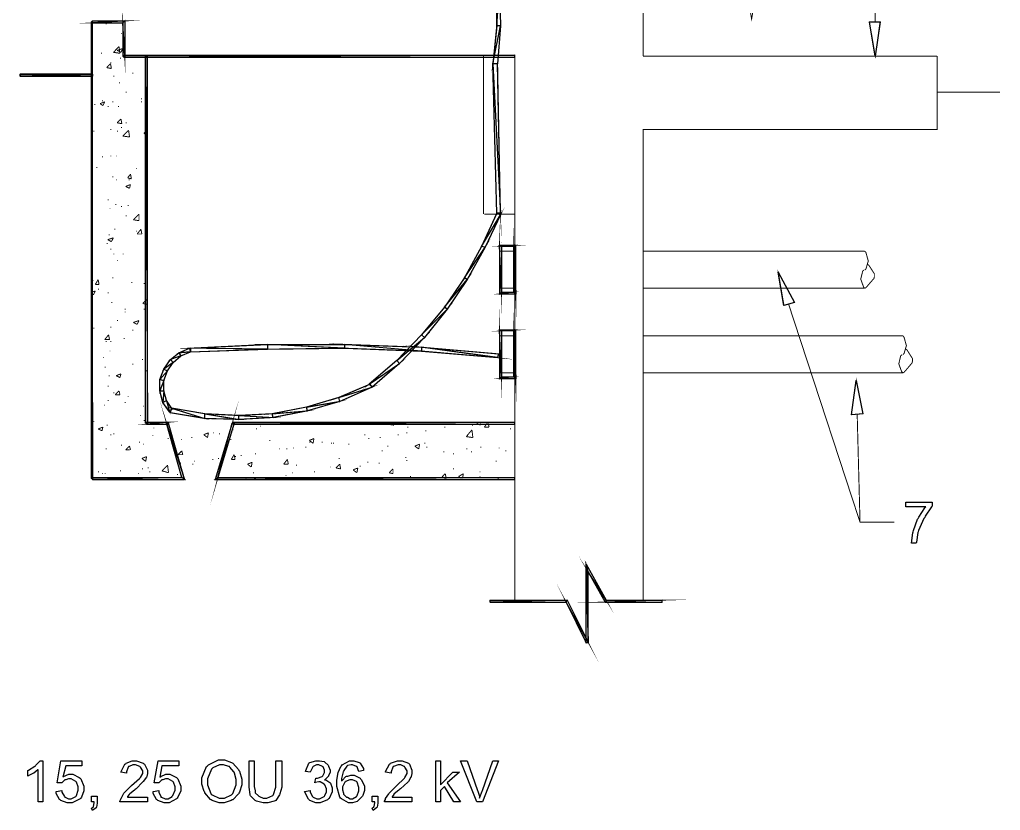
# Model space of a CAD drawing. Header units: metres. Extents: x -593 to 248, y 430 to 1024.
# Drawn here: x -232.08 to -188.35, y 863.5 to 898.74 of the extents above; entities that cross this region are included whole.
import ezdxf

# ---------------------------------------------------------------- set-up
doc = ezdxf.new("R2010")
doc.units = ezdxf.units.M
doc.header["$MEASUREMENT"] = 0
for name, color, linetype in [('C00-00-00-BLACK', 7, 'Continuous'), ('C00-7E-FF', 150, 'Continuous'), ('CFF-00-00', 1, 'Continuous'), ('CFF-7E-00', 30, 'Continuous')]:
    doc.layers.add(name, color=color, linetype=linetype)

msp = doc.modelspace()

# ---------------------------------------------------------------- linework, layer by layer
at = {"layer": 'C00-00-00-BLACK', "const_width": 0.0423}
for points in [[(-204.28, 897.116), (-204.28, 967.479)], [(-228.241, 898.555), (-228.198, 898.555)], [(-227.563, 898.132), (-227.522, 898.132)], [(-227.902, 897.285), (-227.649, 897.539)], [(-227.733, 897.37), (-227.479, 897.454)], [(-227.733, 897.37), (-227.563, 897.285)], [(-227.606, 897.243), (-227.649, 897.539)], [(-227.563, 897.285), (-227.479, 897.454)], [(-228.454, 897.243), (-228.411, 897.243)], [(-227.902, 897.285), (-227.606, 897.243)], [(-227.606, 897.031), (-227.563, 897.031)], [(-211.403, 897.116), (-211.403, 890.077)], [(-210.003, 872.827), (-210.003, 897.116)], [(-191.173, 897.116), (-191.173, 893.85), (-204.28, 893.85), (-204.28, 872.827)], [(-204.28, 897.116), (-191.173, 897.116)], [(-204.28, 897.116), (-191.173, 897.116)], [(-228.198, 896.605), (-228.029, 896.777)], [(-228.198, 896.605), (-227.988, 896.563)], [(-228.029, 896.82), (-227.988, 896.82)], [(-227.988, 896.563), (-228.029, 896.777)], [(-227.902, 896.225), (-227.861, 896.225)], [(-227.053, 896.352), (-227.011, 896.352)], [(-227.649, 895.927), (-227.606, 895.927)], [(-228.411, 895.124), (-228.368, 895.124)], [(-227.352, 895.504), (-227.309, 895.504)], [(-226.672, 895.208), (-226.63, 895.208)], [(-191.173, 895.504), (-188.373, 895.504)], [(-228.752, 894.954), (-228.707, 894.954)], [(-228.495, 894.997), (-228.284, 895.081)], [(-228.495, 894.997), (-228.368, 894.912)], [(-228.368, 894.912), (-228.284, 895.081)], [(-228.157, 894.869), (-228.115, 894.869)], [(-227.945, 895.081), (-227.902, 895.081)], [(-227.691, 894.869), (-227.649, 894.869)], [(-226.672, 895.081), (-226.63, 895.081)], [(-227.733, 894.147), (-227.563, 894.316)], [(-227.522, 894.105), (-227.563, 894.316)], [(-228.029, 893.85), (-227.988, 893.85)], [(-227.733, 894.147), (-227.522, 894.105)], [(-227.563, 893.936), (-227.522, 893.936)], [(-227.479, 893.554), (-227.223, 893.809)], [(-227.352, 894.147), (-227.309, 894.147)], [(-227.18, 893.513), (-227.223, 893.809)], [(-228.794, 893.766), (-228.752, 893.766)], [(-227.733, 893.766), (-227.691, 893.766)], [(-227.479, 893.554), (-227.18, 893.513)], [(-226.545, 893.681), (-226.418, 893.766)], [(-226.545, 893.681), (-226.418, 893.597)], [(-228.411, 892.623), (-228.368, 892.623)], [(-228.029, 892.665), (-227.988, 892.665)], [(-227.775, 892.665), (-227.733, 892.665)], [(-228.664, 892.156), (-228.621, 892.156)], [(-226.884, 892.113), (-226.841, 892.113)], [(-227.945, 891.731), (-227.902, 891.731)], [(-227.265, 891.69), (-227.137, 891.859)], [(-227.265, 891.69), (-227.096, 891.647)], [(-227.096, 891.647), (-227.137, 891.859)], [(-227.775, 891.604), (-227.733, 891.604)], [(-227.352, 891.308), (-227.137, 891.394)], [(-227.352, 891.308), (-227.18, 891.224)], [(-227.223, 891.604), (-227.18, 891.604)], [(-227.18, 891.224), (-227.137, 891.394)], [(-228.157, 890.716), (-228.115, 890.716)], [(-228.072, 890.333), (-228.029, 890.333)], [(-227.818, 890.502), (-227.775, 890.502)], [(-227.563, 890.416), (-227.522, 890.416)], [(-227.265, 890.459), (-227.223, 890.459)], [(-227.352, 889.993), (-227.309, 889.993)], [(-227.011, 889.824), (-226.757, 890.077)], [(-226.757, 889.781), (-226.757, 890.077)], [(-210.003, 890.077), (-211.36, 890.077)], [(-227.011, 889.824), (-226.757, 889.781)], [(-228.157, 888.935), (-227.902, 889.019)], [(-228.115, 889.147), (-228.072, 889.147)], [(-227.988, 888.85), (-227.902, 889.019)], [(-227.861, 889.401), (-227.818, 889.401)], [(-226.884, 889.315), (-226.841, 889.315)], [(-226.841, 889.189), (-226.672, 889.401)], [(-226.841, 889.189), (-226.63, 889.189)], [(-226.63, 889.189), (-226.672, 889.401)], [(-228.198, 888.765), (-228.157, 888.765)], [(-228.157, 888.935), (-227.988, 888.85)], [(-226.461, 888.682), (-226.418, 888.682)], [(-228.029, 888.509), (-227.988, 888.509)], [(-227.902, 888.297), (-227.861, 888.297)], [(-227.479, 888.297), (-227.436, 888.297)], [(-210.003, 888.424), (-210.641, 888.424)], [(-194.398, 888.424), (-204.28, 888.424)], [(-194.398, 887.578), (-194.346, 887.632), (-194.241, 887.985), (-194.346, 888.36), (-194.398, 888.424)], [(-227.733, 888.001), (-227.691, 888.001)], [(-194.398, 886.773), (-194.346, 886.795), (-193.983, 887.218), (-193.972, 887.281), (-193.972, 887.419), (-194.219, 887.8), (-194.271, 887.831)], [(-194.44, 887.578), (-194.494, 887.525), (-194.578, 887.176), (-194.452, 886.827), (-194.398, 886.773)], [(-228.836, 887.112), (-228.794, 887.112)], [(-228.707, 886.942), (-228.58, 887.155)], [(-228.707, 886.942), (-228.537, 886.942)], [(-228.537, 886.942), (-228.58, 887.155)], [(-227.945, 887.239), (-227.902, 887.239)], [(-227.096, 887.028), (-227.053, 887.028)], [(-226.545, 886.985), (-226.503, 886.985)], [(-228.836, 886.603), (-228.707, 886.646)], [(-228.836, 886.519), (-228.794, 886.474)], [(-228.794, 886.474), (-228.707, 886.646)], [(-228.58, 886.732), (-228.537, 886.732)], [(-228.157, 886.562), (-228.115, 886.562)], [(-210.003, 886.773), (-210.641, 886.773)], [(-204.28, 886.773), (-194.398, 886.773)], [(-227.988, 886.136), (-227.945, 886.136)], [(-226.587, 886.094), (-226.418, 886.263)], [(-226.587, 886.094), (-226.418, 886.051)], [(-227.395, 885.84), (-227.352, 885.84)], [(-227.395, 885.712), (-227.352, 885.712)], [(-226.545, 885.84), (-226.503, 885.84)], [(-227.733, 885.332), (-227.691, 885.332)], [(-227.011, 885.246), (-226.757, 885.332)], [(-227.011, 885.246), (-226.841, 885.162)], [(-226.841, 885.162), (-226.757, 885.332)], [(-228.794, 884.993), (-228.752, 884.993)], [(-228.284, 884.484), (-228.115, 884.696)], [(-228.072, 884.484), (-228.115, 884.696)], [(-228.029, 885.035), (-227.988, 885.035)], [(-227.053, 884.909), (-227.011, 884.909)], [(-210.003, 884.653), (-210.641, 884.653)], [(-192.7, 884.653), (-204.28, 884.653)], [(-192.7, 883.805), (-192.648, 883.858), (-192.542, 884.213), (-192.648, 884.59), (-192.7, 884.653)], [(-228.284, 884.484), (-228.072, 884.484)], [(-228.241, 884.397), (-228.198, 884.397)], [(-228.029, 884.397), (-227.988, 884.397)], [(-227.436, 884.527), (-227.395, 884.527)], [(-228.072, 883.974), (-228.029, 883.974)], [(-226.418, 884.186), (-226.375, 884.186)], [(-192.744, 883.805), (-192.798, 883.752), (-192.882, 883.402), (-192.754, 883.054), (-192.7, 883)], [(-192.7, 883), (-192.648, 883.022), (-192.287, 883.445), (-192.276, 883.508), (-192.276, 883.646), (-192.52, 884.027), (-192.572, 884.058)], [(-228.368, 883.678), (-228.325, 883.678)], [(-227.053, 883.382), (-227.011, 883.382)], [(-226.63, 883.592), (-226.587, 883.592)], [(-228.284, 883.255), (-228.241, 883.255)], [(-227.775, 882.873), (-227.563, 882.958)], [(-227.606, 882.789), (-227.563, 882.958)], [(-226.461, 883.085), (-226.418, 883.085)], [(-210.003, 883), (-210.641, 883)], [(-204.28, 883), (-192.7, 883)], [(-228.115, 882.873), (-228.072, 882.873)], [(-227.775, 882.873), (-227.606, 882.789)], [(-228.157, 882.405), (-228.115, 882.405)], [(-227.902, 882.108), (-227.861, 882.108)], [(-227.818, 882.024), (-227.649, 882.194)], [(-227.818, 882.024), (-227.606, 882.024)], [(-227.606, 882.024), (-227.649, 882.194)], [(-228.157, 881.771), (-228.115, 881.771)], [(-227.395, 881.685), (-227.352, 881.685)], [(-227.265, 881.939), (-227.223, 881.939)], [(-226.503, 881.982), (-226.461, 881.982)], [(-228.325, 881.559), (-228.284, 881.559)], [(-226.587, 881.516), (-226.545, 881.516)], [(-228.794, 880.839), (-228.752, 880.839)], [(-226.714, 881.093), (-226.672, 881.093)], [(-226.545, 880.881), (-226.503, 880.881)], [(-219.843, 880.754), (-219.801, 880.754)], [(-215.687, 880.712), (-215.645, 880.754)], [(-215.687, 880.712), (-215.391, 880.67)], [(-215.391, 880.67), (-215.391, 880.754)], [(-211.702, 880.754), (-211.533, 880.67)], [(-211.533, 880.67), (-211.533, 880.754)], [(-211.36, 880.584), (-211.233, 880.754)], [(-211.149, 880.584), (-211.192, 880.754)], [(-228.58, 880.5), (-228.368, 880.584)], [(-228.58, 880.5), (-228.411, 880.416)], [(-228.411, 880.416), (-228.368, 880.584)], [(-228.198, 880.67), (-228.157, 880.67)], [(-227.902, 880.285), (-227.861, 880.285)], [(-226.122, 880.543), (-226.079, 880.543)], [(-223.873, 880.244), (-223.661, 880.328)], [(-223.703, 880.117), (-223.661, 880.328)], [(-223.45, 880.328), (-223.407, 880.328)], [(-223.196, 880.285), (-223.153, 880.285)], [(-222.601, 880.458), (-222.558, 880.458)], [(-221.543, 880.5), (-221.497, 880.5)], [(-221.37, 880.627), (-221.327, 880.627)], [(-214.84, 880.328), (-214.797, 880.328)], [(-214.797, 880.584), (-214.756, 880.584)], [(-213.991, 880.416), (-213.948, 880.416)], [(-213.143, 880.584), (-213.102, 880.584)], [(-212.168, 880.158), (-211.914, 880.458)], [(-211.914, 880.67), (-211.872, 880.67)], [(-211.872, 880.117), (-211.914, 880.458)], [(-211.36, 880.584), (-211.149, 880.584)], [(-210.218, 880.5), (-210.175, 880.5)], [(-228.029, 880.244), (-227.988, 880.244)], [(-226.757, 879.905), (-226.714, 879.905)], [(-226.587, 879.821), (-226.545, 879.821)], [(-226.164, 880.201), (-226.122, 880.201)], [(-225.484, 880.074), (-225.442, 880.074)], [(-224.891, 880.032), (-224.85, 880.032)], [(-224.426, 880.117), (-224.381, 880.117)], [(-223.873, 880.244), (-223.703, 880.117)], [(-222.685, 880.032), (-222.642, 880.032)], [(-220.947, 879.989), (-220.904, 879.989)], [(-219.165, 879.989), (-218.955, 880.074)], [(-219.165, 879.989), (-218.997, 879.862)], [(-219.165, 879.905), (-219.124, 879.905)], [(-218.997, 879.862), (-218.955, 880.074)], [(-218.613, 879.905), (-218.57, 879.905)], [(-218.19, 879.862), (-218.147, 879.862)], [(-218.104, 879.862), (-218.063, 879.862)], [(-217.428, 879.821), (-217.385, 879.821)], [(-216.706, 880.244), (-216.663, 880.244)], [(-216.536, 880.074), (-216.493, 880.074)], [(-216.028, 880.117), (-215.986, 880.117)], [(-215.222, 880.244), (-215.179, 880.244)], [(-214.46, 879.735), (-214.244, 879.821)], [(-214.287, 879.608), (-214.244, 879.821)], [(-214.034, 879.862), (-213.991, 879.862)], [(-212.168, 880.158), (-211.872, 880.117)], [(-212.125, 880.201), (-212.084, 880.201)], [(-228.241, 879.608), (-228.198, 879.608)], [(-227.563, 879.778), (-227.522, 879.778)], [(-227.352, 879.566), (-227.18, 879.735)], [(-227.352, 879.566), (-227.18, 879.566)], [(-227.137, 879.566), (-227.18, 879.735)], [(-225.018, 879.355), (-224.85, 879.523)], [(-224.807, 879.355), (-224.85, 879.523)], [(-221.584, 879.396), (-221.543, 879.396)], [(-220.523, 879.608), (-220.481, 879.608)], [(-220.185, 879.608), (-220.142, 879.608)], [(-219.886, 879.651), (-219.843, 879.651)], [(-219.335, 879.693), (-219.294, 879.693)], [(-215.944, 879.523), (-215.901, 879.523)], [(-215.687, 879.735), (-215.645, 879.735)], [(-214.46, 879.735), (-214.287, 879.608)], [(-213.948, 879.693), (-213.905, 879.693)], [(-213.186, 879.482), (-213.143, 879.482)], [(-212.76, 879.396), (-212.718, 879.396)], [(-212.168, 879.608), (-212.125, 879.608)], [(-211.956, 879.482), (-211.914, 879.482)], [(-211.533, 879.693), (-211.49, 879.693)], [(-210.726, 879.651), (-210.683, 879.651)], [(-210.43, 879.523), (-210.387, 879.523)], [(-226.63, 879.185), (-226.418, 879.269)], [(-226.63, 879.185), (-226.461, 879.059)], [(-226.461, 879.059), (-226.418, 879.269)], [(-225.018, 879.355), (-224.807, 879.355)], [(-224.934, 878.973), (-224.891, 878.973)], [(-224.296, 879.059), (-224.254, 879.059)], [(-223.492, 879.143), (-223.45, 879.143)], [(-223.237, 879.185), (-223.196, 879.185)], [(-222.642, 879.143), (-222.516, 879.355)], [(-222.642, 879.143), (-222.473, 879.143)], [(-222.473, 879.143), (-222.516, 879.355)], [(-222.473, 879.269), (-222.431, 879.269)], [(-222.219, 879.312), (-222.177, 879.312)], [(-221.923, 878.93), (-221.711, 879.016)], [(-221.753, 878.804), (-221.711, 879.016)], [(-220.312, 878.93), (-220.142, 879.143)], [(-220.1, 878.93), (-220.142, 879.143)], [(-217.851, 879.185), (-217.808, 879.185)], [(-216.579, 879.016), (-216.536, 879.016)], [(-216.07, 878.973), (-216.028, 878.973)], [(-214.883, 879.227), (-214.84, 879.227)], [(-214.84, 879.1), (-214.797, 879.1)], [(-210.853, 879.059), (-210.81, 879.059)], [(-228.58, 878.593), (-228.537, 878.593)], [(-228.411, 878.507), (-228.368, 878.507)], [(-228.284, 878.507), (-228.241, 878.507)], [(-227.606, 878.634), (-227.563, 878.634)], [(-226.8, 878.507), (-226.757, 878.507)], [(-226.63, 878.72), (-226.587, 878.72)], [(-226.375, 878.762), (-226.334, 878.762)], [(-226.291, 878.593), (-226.249, 878.593)], [(-225.739, 878.634), (-225.484, 878.889)], [(-225.739, 878.634), (-225.442, 878.55)], [(-225.442, 878.55), (-225.484, 878.889)], [(-224.381, 878.93), (-224.338, 878.93)], [(-221.923, 878.93), (-221.753, 878.804)], [(-221.669, 878.55), (-221.627, 878.55)], [(-220.312, 878.93), (-220.1, 878.93)], [(-219.928, 878.55), (-219.886, 878.55)], [(-219.758, 878.889), (-219.717, 878.889)], [(-218.955, 878.593), (-218.912, 878.593)], [(-218.233, 878.804), (-218.19, 878.804)], [(-217.977, 878.762), (-217.808, 878.93)], [(-217.977, 878.762), (-217.767, 878.72)], [(-217.767, 878.72), (-217.808, 878.93)], [(-217.213, 878.677), (-217.002, 878.762)], [(-217.213, 878.677), (-217.045, 878.55)], [(-217.045, 878.55), (-217.002, 878.762)], [(-216.916, 878.846), (-216.875, 878.846)], [(-215.602, 878.55), (-215.432, 878.72)], [(-215.602, 878.55), (-215.432, 878.507)], [(-215.432, 878.507), (-215.432, 878.72)], [(-213.271, 878.335), (-213.102, 878.507)], [(-213.059, 878.294), (-213.102, 878.507)], [(-212.76, 878.72), (-212.718, 878.72)], [(-212.507, 878.381), (-212.295, 878.507)], [(-212.337, 878.294), (-212.295, 878.507)], [(-211.575, 878.593), (-211.533, 878.593)], [(-225.061, 878.465), (-225.018, 878.465)], [(-223.323, 878.381), (-223.28, 878.381)], [(-222.007, 878.294), (-221.966, 878.335)], [(-221.966, 878.294), (-221.966, 878.335)], [(-221.627, 878.294), (-221.584, 878.294)], [(-221.584, 878.294), (-221.543, 878.294)], [(-221.031, 878.294), (-220.988, 878.294)], [(-220.226, 878.423), (-220.185, 878.423)], [(-214.67, 878.381), (-214.629, 878.381)], [(-213.271, 878.335), (-213.059, 878.294)], [(-213.229, 878.381), (-213.186, 878.381)], [(-212.507, 878.381), (-212.38, 878.294)], [(-211.575, 878.381), (-211.533, 878.381)], [(-210.768, 878.294), (-210.726, 878.294)], [(-210.768, 878.294), (-210.726, 878.294)]]:
    msp.add_lwpolyline(points, dxfattribs=at)
for points in [[(-227.479, 897.116), (-227.395, 897.116), (-227.479, 898.598), (-227.479, 897.116)], [(-227.479, 898.598), (-227.395, 898.685), (-228.836, 898.598), (-227.479, 898.598)], [(-228.836, 898.639), (-228.879, 898.639), (-228.836, 878.294), (-228.836, 898.639)], [(-228.879, 898.639), (-228.836, 878.294), (-228.879, 878.294), (-228.879, 898.639)], [(-227.395, 898.685), (-228.836, 898.598), (-228.836, 898.685), (-227.395, 898.685)], [(-227.395, 897.116), (-227.479, 898.598), (-227.395, 898.685), (-227.395, 897.116)], [(-210.003, 897.074), (-210.003, 897.158), (-227.436, 897.074), (-210.003, 897.074)], [(-210.003, 897.158), (-227.436, 897.074), (-227.436, 897.158), (-210.003, 897.158)], [(-226.375, 897.116), (-226.461, 897.116), (-226.375, 880.754), (-226.375, 897.116)], [(-226.461, 897.116), (-226.375, 880.754), (-226.461, 880.754), (-226.461, 897.116)], [(-232.06, 896.225), (-228.836, 896.309), (-228.836, 896.225), (-232.06, 896.225)], [(-228.836, 896.225), (-228.836, 896.309), (-232.06, 896.225), (-228.836, 896.225)], [(-232.06, 896.309), (-232.06, 896.225), (-228.836, 896.309), (-232.06, 896.309)], [(-228.836, 896.309), (-232.06, 896.225), (-232.06, 896.309), (-228.836, 896.309)], [(-210.683, 886.519), (-210.598, 886.603), (-210.683, 888.682), (-210.683, 886.519)], [(-210.048, 888.639), (-209.962, 886.519), (-210.048, 886.603), (-210.048, 888.639)], [(-210.598, 888.639), (-209.962, 888.682), (-210.048, 888.639), (-210.598, 888.639)], [(-210.683, 888.682), (-210.598, 888.639), (-209.962, 888.682), (-210.683, 888.682)], [(-210.598, 886.603), (-210.683, 888.682), (-210.598, 888.639), (-210.598, 886.603)], [(-209.962, 888.682), (-210.048, 888.639), (-209.962, 886.519), (-209.962, 888.682)], [(-209.962, 886.519), (-210.048, 886.603), (-210.683, 886.519), (-209.962, 886.519)], [(-210.048, 886.603), (-210.683, 886.519), (-210.598, 886.603), (-210.048, 886.603)], [(-210.683, 882.746), (-210.598, 882.83), (-210.683, 884.909), (-210.683, 882.746)], [(-210.048, 884.866), (-209.962, 882.746), (-210.048, 882.83), (-210.048, 884.866)], [(-210.598, 884.866), (-209.962, 884.909), (-210.048, 884.866), (-210.598, 884.866)], [(-210.683, 884.909), (-210.598, 884.866), (-209.962, 884.909), (-210.683, 884.909)], [(-210.598, 882.83), (-210.683, 884.909), (-210.598, 884.866), (-210.598, 882.83)], [(-209.962, 884.909), (-210.048, 884.866), (-209.962, 882.746), (-209.962, 884.909)], [(-209.962, 882.746), (-210.048, 882.83), (-210.683, 882.746), (-209.962, 882.746)], [(-210.048, 882.83), (-210.683, 882.746), (-210.598, 882.83), (-210.048, 882.83)], [(-225.527, 880.754), (-224.722, 878.251), (-224.85, 878.335), (-225.527, 880.754)], [(-223.364, 878.251), (-223.237, 878.335), (-222.601, 880.754), (-223.364, 878.251)], [(-225.484, 880.712), (-225.484, 880.797), (-226.418, 880.712), (-225.484, 880.712)], [(-225.484, 880.797), (-226.418, 880.712), (-226.418, 880.797), (-225.484, 880.797)], [(-225.442, 880.754), (-225.527, 880.754), (-224.722, 878.251), (-225.442, 880.754)], [(-223.237, 878.335), (-222.601, 880.754), (-222.516, 880.754), (-223.237, 878.335)], [(-210.003, 880.712), (-210.003, 880.797), (-222.558, 880.712), (-210.003, 880.712)], [(-210.003, 880.797), (-222.558, 880.712), (-222.558, 880.797), (-210.003, 880.797)], [(-224.722, 878.251), (-224.85, 878.335), (-228.836, 878.251), (-224.722, 878.251)], [(-224.85, 878.335), (-228.836, 878.251), (-228.836, 878.335), (-224.85, 878.335)], [(-210.003, 878.335), (-223.364, 878.251), (-223.237, 878.335), (-210.003, 878.335)], [(-210.003, 878.251), (-210.003, 878.335), (-223.364, 878.251), (-210.003, 878.251)], [(-205.976, 872.785), (-205.934, 872.87), (-206.738, 874.139), (-205.976, 872.785)], [(-205.934, 872.87), (-206.738, 874.139), (-206.824, 874.481), (-205.934, 872.87)], [(-206.738, 874.139), (-206.824, 874.481), (-206.738, 870.961), (-206.738, 874.139)], [(-206.824, 874.481), (-206.738, 870.961), (-206.824, 870.961), (-206.824, 874.481)], [(-206.824, 870.961), (-206.738, 871.004), (-207.715, 872.785), (-206.824, 870.961)], [(-207.715, 872.785), (-207.672, 872.87), (-211.107, 872.785), (-207.715, 872.785)], [(-207.672, 872.87), (-211.107, 872.785), (-211.107, 872.87), (-207.672, 872.87)], [(-206.738, 871.004), (-207.715, 872.785), (-207.672, 872.87), (-206.738, 871.004)], [(-203.431, 872.785), (-203.431, 872.87), (-205.976, 872.785), (-203.431, 872.785)], [(-203.431, 872.87), (-205.976, 872.785), (-205.934, 872.87), (-203.431, 872.87)]]:
    msp.add_lwpolyline(points, close=True, dxfattribs=at)
at = {"layer": 'C00-00-00-BLACK'}
for points in [[(-228.836, 898.639), (-228.879, 898.639), (-228.836, 878.294), (-228.836, 898.639)], [(-228.879, 898.639), (-228.836, 878.294), (-228.879, 878.294), (-228.879, 898.639)], [(-227.479, 898.598), (-227.395, 898.685), (-228.836, 898.598), (-227.479, 898.598)], [(-227.395, 898.685), (-228.836, 898.598), (-228.836, 898.685), (-227.395, 898.685)], [(-227.395, 897.116), (-227.479, 898.598), (-227.395, 898.685), (-227.395, 897.116)], [(-227.479, 897.116), (-227.395, 897.116), (-227.479, 898.598), (-227.479, 897.116)], [(-210.003, 897.074), (-210.003, 897.158), (-227.436, 897.074), (-210.003, 897.074)], [(-210.003, 897.158), (-227.436, 897.074), (-227.436, 897.158), (-210.003, 897.158)], [(-226.375, 897.116), (-226.461, 897.116), (-226.375, 880.754), (-226.375, 897.116)], [(-226.461, 897.116), (-226.375, 880.754), (-226.461, 880.754), (-226.461, 897.116)], [(-232.06, 896.309), (-232.06, 896.225), (-228.836, 896.309), (-232.06, 896.309)], [(-232.06, 896.225), (-228.836, 896.309), (-228.836, 896.225), (-232.06, 896.225)], [(-228.836, 896.225), (-228.836, 896.309), (-232.06, 896.225), (-228.836, 896.225)], [(-228.836, 896.309), (-232.06, 896.225), (-232.06, 896.309), (-228.836, 896.309)], [(-210.683, 886.519), (-210.598, 886.603), (-210.683, 888.682), (-210.683, 886.519)], [(-210.598, 886.603), (-210.683, 888.682), (-210.598, 888.639), (-210.598, 886.603)], [(-210.683, 888.682), (-210.598, 888.639), (-209.962, 888.682), (-210.683, 888.682)], [(-210.598, 888.639), (-209.962, 888.682), (-210.048, 888.639), (-210.598, 888.639)], [(-209.962, 888.682), (-210.048, 888.639), (-209.962, 886.519), (-209.962, 888.682)], [(-210.048, 888.639), (-209.962, 886.519), (-210.048, 886.603), (-210.048, 888.639)], [(-209.962, 886.519), (-210.048, 886.603), (-210.683, 886.519), (-209.962, 886.519)], [(-210.048, 886.603), (-210.683, 886.519), (-210.598, 886.603), (-210.048, 886.603)], [(-210.683, 882.746), (-210.598, 882.83), (-210.683, 884.909), (-210.683, 882.746)], [(-210.598, 882.83), (-210.683, 884.909), (-210.598, 884.866), (-210.598, 882.83)], [(-210.683, 884.909), (-210.598, 884.866), (-209.962, 884.909), (-210.683, 884.909)], [(-210.598, 884.866), (-209.962, 884.909), (-210.048, 884.866), (-210.598, 884.866)], [(-209.962, 884.909), (-210.048, 884.866), (-209.962, 882.746), (-209.962, 884.909)], [(-210.048, 884.866), (-209.962, 882.746), (-210.048, 882.83), (-210.048, 884.866)], [(-209.962, 882.746), (-210.048, 882.83), (-210.683, 882.746), (-209.962, 882.746)], [(-210.048, 882.83), (-210.683, 882.746), (-210.598, 882.83), (-210.048, 882.83)], [(-225.484, 880.712), (-225.484, 880.797), (-226.418, 880.712), (-225.484, 880.712)], [(-225.484, 880.797), (-226.418, 880.712), (-226.418, 880.797), (-225.484, 880.797)], [(-225.442, 880.754), (-225.527, 880.754), (-224.722, 878.251), (-225.442, 880.754)], [(-225.527, 880.754), (-224.722, 878.251), (-224.85, 878.335), (-225.527, 880.754)], [(-223.364, 878.251), (-223.237, 878.335), (-222.601, 880.754), (-223.364, 878.251)], [(-223.237, 878.335), (-222.601, 880.754), (-222.516, 880.754), (-223.237, 878.335)], [(-210.003, 880.712), (-210.003, 880.797), (-222.558, 880.712), (-210.003, 880.712)], [(-210.003, 880.797), (-222.558, 880.712), (-222.558, 880.797), (-210.003, 880.797)], [(-224.722, 878.251), (-224.85, 878.335), (-228.836, 878.251), (-224.722, 878.251)], [(-224.85, 878.335), (-228.836, 878.251), (-228.836, 878.335), (-224.85, 878.335)], [(-210.003, 878.251), (-210.003, 878.335), (-223.364, 878.251), (-210.003, 878.251)], [(-210.003, 878.335), (-223.364, 878.251), (-223.237, 878.335), (-210.003, 878.335)], [(-205.934, 872.87), (-206.738, 874.139), (-206.824, 874.481), (-205.934, 872.87)], [(-206.738, 874.139), (-206.824, 874.481), (-206.738, 870.961), (-206.738, 874.139)], [(-206.824, 874.481), (-206.738, 870.961), (-206.824, 870.961), (-206.824, 874.481)], [(-205.976, 872.785), (-205.934, 872.87), (-206.738, 874.139), (-205.976, 872.785)], [(-207.715, 872.785), (-207.672, 872.87), (-211.107, 872.785), (-207.715, 872.785)], [(-207.672, 872.87), (-211.107, 872.785), (-211.107, 872.87), (-207.672, 872.87)], [(-206.738, 871.004), (-207.715, 872.785), (-207.672, 872.87), (-206.738, 871.004)], [(-203.431, 872.785), (-203.431, 872.87), (-205.976, 872.785), (-203.431, 872.785)], [(-203.431, 872.87), (-205.976, 872.785), (-205.934, 872.87), (-203.431, 872.87)], [(-206.824, 870.961), (-206.738, 871.004), (-207.715, 872.785), (-206.824, 870.961)]]:
    msp.add_lwpolyline(points, close=True, dxfattribs=at)
at = {"layer": 'C00-7E-FF', "const_width": 0.0423}
for points in [[(-193.929, 898.639), (-193.929, 927.04)], [(-198.256, 897.116), (-193.465, 897.116)], [(-197.791, 886.051), (-194.61, 876.347), (-193.083, 876.347)], [(-194.737, 881.177), (-194.61, 876.347)]]:
    msp.add_lwpolyline(points, dxfattribs=at)
for points in [[(-199.698, 900.252), (-199.189, 900.252), (-199.444, 898.77), (-199.698, 900.252)], [(-194.187, 898.639), (-193.719, 898.639), (-193.929, 897.116), (-194.187, 898.639)], [(-198.001, 886.008), (-198.256, 887.494), (-197.536, 886.136), (-198.001, 886.008)], [(-194.99, 881.135), (-194.779, 882.662), (-194.484, 881.177), (-194.99, 881.135)]]:
    msp.add_lwpolyline(points, close=True, dxfattribs=at)
at = {"layer": 'C00-7E-FF'}
for points in [[(-194.187, 898.639), (-193.719, 898.639), (-193.929, 897.116), (-194.187, 898.639)], [(-198.001, 886.008), (-198.256, 887.494), (-197.536, 886.136), (-198.001, 886.008)], [(-194.99, 881.135), (-194.779, 882.662), (-194.484, 881.177), (-194.99, 881.135)]]:
    msp.add_lwpolyline(points, close=True, dxfattribs=at)
at = {"layer": 'CFF-00-00', "const_width": 0.0423}
for points in [[(-210.641, 898.471), (-210.81, 898.471), (-210.683, 900.166), (-210.641, 898.471)], [(-210.81, 898.471), (-210.683, 900.166), (-210.853, 900.125), (-210.81, 898.471)], [(-210.768, 896.777), (-210.98, 896.777), (-210.641, 898.471), (-210.768, 896.777)], [(-210.98, 896.777), (-210.641, 898.471), (-210.81, 898.471), (-210.98, 896.777)], [(-210.768, 896.777), (-210.98, 896.777), (-210.641, 890.12), (-210.768, 896.777)], [(-210.98, 896.777), (-210.641, 890.12), (-210.81, 890.12), (-210.98, 896.777)], [(-211.319, 888.596), (-211.49, 888.639), (-210.641, 890.036), (-211.319, 888.596)], [(-211.49, 888.639), (-210.641, 890.036), (-210.81, 890.12), (-211.49, 888.639)], [(-212.252, 887.239), (-211.319, 888.596), (-211.49, 888.639), (-212.252, 887.239)], [(-212.125, 887.155), (-212.252, 887.239), (-211.319, 888.596), (-212.125, 887.155)], [(-213.017, 885.84), (-213.143, 885.924), (-212.125, 887.155), (-213.017, 885.84)], [(-213.143, 885.924), (-212.125, 887.155), (-212.252, 887.239), (-213.143, 885.924)], [(-214.034, 884.57), (-214.16, 884.696), (-213.017, 885.84), (-214.034, 884.57)], [(-214.16, 884.696), (-213.017, 885.84), (-213.143, 885.924), (-214.16, 884.696)], [(-215.263, 883.551), (-214.034, 884.57), (-214.16, 884.696), (-215.263, 883.551)], [(-215.136, 883.424), (-215.263, 883.551), (-214.034, 884.57), (-215.136, 883.424)], [(-221.031, 884.27), (-221.031, 884.058), (-224.468, 884.101), (-221.031, 884.27)], [(-217.597, 884.27), (-217.597, 884.101), (-221.031, 884.27), (-217.597, 884.27)], [(-217.597, 884.101), (-221.031, 884.27), (-221.031, 884.058), (-217.597, 884.101)], [(-214.16, 884.144), (-214.16, 883.974), (-217.597, 884.27), (-214.16, 884.144)], [(-214.16, 883.974), (-217.597, 884.27), (-217.597, 884.101), (-214.16, 883.974)], [(-210.726, 883.847), (-210.768, 883.678), (-214.16, 884.144), (-210.726, 883.847)], [(-224.977, 883.889), (-224.891, 883.762), (-225.357, 883.592), (-224.977, 883.889)], [(-224.891, 883.762), (-225.357, 883.592), (-225.23, 883.466), (-224.891, 883.762)], [(-224.511, 884.101), (-224.468, 883.931), (-224.977, 883.889), (-224.511, 884.101)], [(-224.468, 883.931), (-224.977, 883.889), (-224.891, 883.762), (-224.468, 883.931)], [(-221.031, 884.058), (-224.468, 884.101), (-224.468, 883.931), (-221.031, 884.058)], [(-210.768, 883.678), (-214.16, 884.144), (-214.16, 883.974), (-210.768, 883.678)], [(-225.357, 883.592), (-225.23, 883.466), (-225.653, 883.169), (-225.357, 883.592)], [(-225.23, 883.466), (-225.653, 883.169), (-225.484, 883.085), (-225.23, 883.466)], [(-216.493, 882.493), (-215.136, 883.424), (-215.263, 883.551), (-216.493, 882.493)], [(-216.367, 882.363), (-216.493, 882.493), (-215.136, 883.424), (-216.367, 882.363)], [(-225.653, 883.169), (-225.484, 883.085), (-225.823, 882.704), (-225.653, 883.169)], [(-225.484, 883.085), (-225.823, 882.704), (-225.653, 882.662), (-225.484, 883.085)], [(-225.653, 882.662), (-225.823, 882.194), (-225.653, 882.194), (-225.653, 882.662)], [(-225.823, 882.704), (-225.653, 882.662), (-225.823, 882.194), (-225.823, 882.704)], [(-217.851, 881.898), (-216.367, 882.363), (-216.451, 882.493), (-217.851, 881.898)], [(-217.808, 881.728), (-217.851, 881.898), (-216.367, 882.363), (-217.808, 881.728)], [(-225.823, 882.194), (-225.653, 882.194), (-225.696, 881.685), (-225.823, 882.194)], [(-225.653, 882.194), (-225.696, 881.685), (-225.527, 881.771), (-225.653, 882.194)], [(-225.696, 881.685), (-225.527, 881.771), (-225.4, 881.262), (-225.696, 881.685)], [(-225.527, 881.771), (-225.4, 881.262), (-225.273, 881.389), (-225.527, 881.771)], [(-219.294, 881.474), (-217.808, 881.728), (-217.851, 881.898), (-219.294, 881.474)], [(-219.251, 881.305), (-219.294, 881.474), (-217.808, 881.728), (-219.251, 881.305)], [(-225.314, 881.432), (-223.83, 880.966), (-223.83, 881.177), (-225.314, 881.432)], [(-225.357, 881.22), (-225.314, 881.432), (-223.83, 880.966), (-225.357, 881.22)], [(-223.83, 881.177), (-222.305, 880.923), (-222.305, 881.093), (-223.83, 881.177)], [(-223.83, 880.966), (-223.83, 881.177), (-222.305, 880.923), (-223.83, 880.966)], [(-222.305, 881.093), (-220.778, 881.009), (-220.819, 881.177), (-222.305, 881.093)], [(-220.819, 881.177), (-219.251, 881.305), (-219.294, 881.474), (-220.819, 881.177)], [(-220.778, 881.009), (-220.819, 881.177), (-219.251, 881.305), (-220.778, 881.009)], [(-222.305, 880.923), (-222.305, 881.093), (-220.778, 881.009), (-222.305, 880.923)]]:
    msp.add_lwpolyline(points, close=True, dxfattribs=at)
at = {"layer": 'CFF-00-00'}
for points in [[(-210.81, 898.471), (-210.683, 900.166), (-210.853, 900.125), (-210.81, 898.471)], [(-210.641, 898.471), (-210.81, 898.471), (-210.683, 900.166), (-210.641, 898.471)], [(-210.768, 896.777), (-210.98, 896.777), (-210.641, 898.471), (-210.768, 896.777)], [(-210.98, 896.777), (-210.641, 898.471), (-210.81, 898.471), (-210.98, 896.777)], [(-210.768, 896.777), (-210.98, 896.777), (-210.641, 890.12), (-210.768, 896.777)], [(-210.98, 896.777), (-210.641, 890.12), (-210.81, 890.12), (-210.98, 896.777)], [(-211.49, 888.639), (-210.641, 890.036), (-210.81, 890.12), (-211.49, 888.639)], [(-211.319, 888.596), (-211.49, 888.639), (-210.641, 890.036), (-211.319, 888.596)], [(-212.252, 887.239), (-211.319, 888.596), (-211.49, 888.639), (-212.252, 887.239)], [(-212.125, 887.155), (-212.252, 887.239), (-211.319, 888.596), (-212.125, 887.155)], [(-213.143, 885.924), (-212.125, 887.155), (-212.252, 887.239), (-213.143, 885.924)], [(-213.017, 885.84), (-213.143, 885.924), (-212.125, 887.155), (-213.017, 885.84)], [(-214.16, 884.696), (-213.017, 885.84), (-213.143, 885.924), (-214.16, 884.696)], [(-214.034, 884.57), (-214.16, 884.696), (-213.017, 885.84), (-214.034, 884.57)], [(-215.263, 883.551), (-214.034, 884.57), (-214.16, 884.696), (-215.263, 883.551)], [(-221.031, 884.27), (-221.031, 884.058), (-224.468, 884.101), (-221.031, 884.27)], [(-217.597, 884.27), (-217.597, 884.101), (-221.031, 884.27), (-217.597, 884.27)], [(-217.597, 884.101), (-221.031, 884.27), (-221.031, 884.058), (-217.597, 884.101)], [(-214.16, 884.144), (-214.16, 883.974), (-217.597, 884.27), (-214.16, 884.144)], [(-214.16, 883.974), (-217.597, 884.27), (-217.597, 884.101), (-214.16, 883.974)], [(-215.136, 883.424), (-215.263, 883.551), (-214.034, 884.57), (-215.136, 883.424)], [(-224.977, 883.889), (-224.891, 883.762), (-225.357, 883.592), (-224.977, 883.889)], [(-224.511, 884.101), (-224.468, 883.931), (-224.977, 883.889), (-224.511, 884.101)], [(-224.468, 883.931), (-224.977, 883.889), (-224.891, 883.762), (-224.468, 883.931)], [(-221.031, 884.058), (-224.468, 884.101), (-224.468, 883.931), (-221.031, 884.058)], [(-210.726, 883.847), (-210.768, 883.678), (-214.16, 884.144), (-210.726, 883.847)], [(-210.768, 883.678), (-214.16, 884.144), (-214.16, 883.974), (-210.768, 883.678)], [(-225.357, 883.592), (-225.23, 883.466), (-225.653, 883.169), (-225.357, 883.592)], [(-225.23, 883.466), (-225.653, 883.169), (-225.484, 883.085), (-225.23, 883.466)], [(-224.891, 883.762), (-225.357, 883.592), (-225.23, 883.466), (-224.891, 883.762)], [(-216.493, 882.493), (-215.136, 883.424), (-215.263, 883.551), (-216.493, 882.493)], [(-216.367, 882.363), (-216.493, 882.493), (-215.136, 883.424), (-216.367, 882.363)], [(-225.653, 883.169), (-225.484, 883.085), (-225.823, 882.704), (-225.653, 883.169)], [(-225.484, 883.085), (-225.823, 882.704), (-225.653, 882.662), (-225.484, 883.085)], [(-225.823, 882.704), (-225.653, 882.662), (-225.823, 882.194), (-225.823, 882.704)], [(-225.653, 882.662), (-225.823, 882.194), (-225.653, 882.194), (-225.653, 882.662)], [(-217.851, 881.898), (-216.367, 882.363), (-216.451, 882.493), (-217.851, 881.898)], [(-225.823, 882.194), (-225.653, 882.194), (-225.696, 881.685), (-225.823, 882.194)], [(-225.653, 882.194), (-225.696, 881.685), (-225.527, 881.771), (-225.653, 882.194)], [(-217.808, 881.728), (-217.851, 881.898), (-216.367, 882.363), (-217.808, 881.728)], [(-225.696, 881.685), (-225.527, 881.771), (-225.4, 881.262), (-225.696, 881.685)], [(-225.527, 881.771), (-225.4, 881.262), (-225.273, 881.389), (-225.527, 881.771)], [(-219.294, 881.474), (-217.808, 881.728), (-217.851, 881.898), (-219.294, 881.474)], [(-219.251, 881.305), (-219.294, 881.474), (-217.808, 881.728), (-219.251, 881.305)], [(-225.357, 881.22), (-225.314, 881.432), (-223.83, 880.966), (-225.357, 881.22)], [(-225.314, 881.432), (-223.83, 880.966), (-223.83, 881.177), (-225.314, 881.432)], [(-223.83, 880.966), (-223.83, 881.177), (-222.305, 880.923), (-223.83, 880.966)], [(-223.83, 881.177), (-222.305, 880.923), (-222.305, 881.093), (-223.83, 881.177)], [(-222.305, 881.093), (-220.778, 881.009), (-220.819, 881.177), (-222.305, 881.093)], [(-220.819, 881.177), (-219.251, 881.305), (-219.294, 881.474), (-220.819, 881.177)], [(-220.778, 881.009), (-220.819, 881.177), (-219.251, 881.305), (-220.778, 881.009)], [(-222.305, 880.923), (-222.305, 881.093), (-220.778, 881.009), (-222.305, 880.923)]]:
    msp.add_lwpolyline(points, close=True, dxfattribs=at)
at = {"layer": 'CFF-7E-00'}
for points in [[(-192.572, 877.023), (-192.572, 877.236), (-191.387, 877.236), (-191.387, 877.066), (-191.419, 877.034), (-191.705, 876.611), (-191.726, 876.558), (-191.758, 876.505), (-192.001, 875.973), (-192.022, 875.919), (-192.033, 875.878), (-192.098, 875.455), (-192.108, 875.412), (-192.319, 875.412), (-192.319, 875.412), (-192.256, 875.867), (-192.235, 875.919), (-192.225, 875.973), (-192.044, 876.474), (-192.022, 876.515), (-191.99, 876.569), (-191.716, 876.982), (-191.683, 877.023), (-192.572, 877.023)], [(-231.04, 863.881), (-231.252, 863.881), (-231.252, 865.324), (-231.263, 865.314), (-231.444, 865.165), (-231.464, 865.154), (-231.486, 865.145), (-231.7, 865.039), (-231.721, 865.027), (-231.721, 865.281), (-231.689, 865.292), (-231.401, 865.473), (-231.379, 865.493), (-231.358, 865.515), (-231.179, 865.695), (-231.168, 865.704), (-231.04, 865.704), (-231.04, 863.881)], [(-230.447, 864.349), (-230.194, 864.392), (-230.194, 864.318), (-230.086, 864.115), (-230.064, 864.093), (-230.055, 864.084), (-229.903, 864.009), (-229.852, 864.009), (-229.779, 864.009), (-229.578, 864.115), (-229.556, 864.136), (-229.546, 864.158), (-229.472, 864.398), (-229.472, 864.476), (-229.472, 864.551), (-229.546, 864.752), (-229.556, 864.773), (-229.578, 864.795), (-229.785, 864.901), (-229.852, 864.901), (-229.906, 864.901), (-230.026, 864.858), (-230.064, 864.858), (-230.075, 864.848), (-230.183, 864.742), (-230.194, 864.731), (-230.406, 864.731), (-230.236, 865.704), (-229.302, 865.704), (-229.302, 865.493), (-230.022, 865.493), (-230.148, 864.985), (-230.117, 865.007), (-229.888, 865.112), (-229.811, 865.112), (-229.704, 865.112), (-229.419, 864.964), (-229.386, 864.942), (-229.355, 864.91), (-229.217, 864.585), (-229.217, 864.476), (-229.217, 864.37), (-229.324, 864.084), (-229.345, 864.051), (-229.377, 864.019), (-229.733, 863.84), (-229.852, 863.84), (-229.96, 863.84), (-230.246, 863.946), (-230.278, 863.966), (-230.3, 863.988), (-230.447, 864.26), (-230.447, 864.349)], [(-226.375, 864.093), (-226.375, 863.881), (-227.606, 863.881), (-227.606, 863.914), (-227.574, 863.999), (-227.563, 864.009), (-227.554, 864.031), (-227.447, 864.245), (-227.436, 864.265), (-227.416, 864.288), (-227.17, 864.53), (-227.137, 864.562), (-227.085, 864.604), (-226.736, 864.922), (-226.714, 864.942), (-226.694, 864.964), (-226.587, 865.139), (-226.587, 865.197), (-226.587, 865.26), (-226.694, 865.43), (-226.714, 865.451), (-226.725, 865.462), (-226.907, 865.535), (-226.968, 865.535), (-227.033, 865.535), (-227.202, 865.462), (-227.223, 865.451), (-227.234, 865.43), (-227.309, 865.223), (-227.309, 865.154), (-227.563, 865.197), (-227.554, 865.24), (-227.384, 865.557), (-227.352, 865.577), (-227.332, 865.599), (-227.059, 865.704), (-226.968, 865.704), (-226.863, 865.704), (-226.567, 865.599), (-226.545, 865.577), (-226.513, 865.557), (-226.375, 865.288), (-226.375, 865.197), (-226.375, 865.145), (-226.408, 865.007), (-226.418, 864.985), (-226.429, 864.975), (-226.567, 864.795), (-226.587, 864.773), (-226.599, 864.752), (-226.885, 864.466), (-226.926, 864.435), (-226.958, 864.403), (-227.17, 864.234), (-227.18, 864.223), (-227.191, 864.213), (-227.265, 864.124), (-227.265, 864.093), (-226.375, 864.093)], [(-226.122, 864.349), (-225.868, 864.392), (-225.868, 864.318), (-225.791, 864.115), (-225.78, 864.093), (-225.759, 864.084), (-225.586, 864.009), (-225.527, 864.009), (-225.463, 864.009), (-225.284, 864.115), (-225.273, 864.136), (-225.252, 864.158), (-225.146, 864.398), (-225.146, 864.476), (-225.146, 864.551), (-225.22, 864.752), (-225.23, 864.773), (-225.252, 864.795), (-225.459, 864.901), (-225.527, 864.901), (-225.58, 864.901), (-225.7, 864.858), (-225.739, 864.858), (-225.75, 864.848), (-225.857, 864.742), (-225.868, 864.731), (-226.079, 864.731), (-225.91, 865.704), (-224.977, 865.704), (-224.977, 865.493), (-225.739, 865.493), (-225.823, 864.985), (-225.791, 865.007), (-225.561, 865.112), (-225.484, 865.112), (-225.379, 865.112), (-225.092, 864.964), (-225.061, 864.942), (-225.029, 864.91), (-224.891, 864.585), (-224.891, 864.476), (-224.891, 864.37), (-225.029, 864.084), (-225.061, 864.051), (-225.083, 864.019), (-225.416, 863.84), (-225.527, 863.84), (-225.634, 863.84), (-225.921, 863.946), (-225.952, 863.966), (-225.974, 863.988), (-226.122, 864.26), (-226.122, 864.349)], [(-223.958, 864.773), (-223.958, 864.953), (-223.746, 865.452), (-223.703, 865.493), (-223.662, 865.536), (-223.217, 865.747), (-223.068, 865.747), (-222.952, 865.747), (-222.633, 865.642), (-222.601, 865.62), (-222.569, 865.599), (-222.316, 865.324), (-222.305, 865.281), (-222.284, 865.249), (-222.177, 864.892), (-222.177, 864.773), (-222.177, 864.646), (-222.284, 864.308), (-222.305, 864.265), (-222.316, 864.234), (-222.569, 863.978), (-222.601, 863.966), (-222.644, 863.946), (-222.962, 863.84), (-223.068, 863.84), (-223.185, 863.84), (-223.502, 863.946), (-223.534, 863.966), (-223.565, 863.988), (-223.821, 864.276), (-223.83, 864.308), (-223.852, 864.34), (-223.958, 864.665), (-223.958, 864.773)], [(-223.703, 864.773), (-223.703, 864.636), (-223.556, 864.254), (-223.534, 864.223), (-223.502, 864.191), (-223.177, 864.051), (-223.068, 864.051), (-222.952, 864.051), (-222.633, 864.191), (-222.601, 864.223), (-222.569, 864.254), (-222.431, 864.643), (-222.431, 864.773), (-222.431, 864.879), (-222.506, 865.165), (-222.516, 865.197), (-222.527, 865.219), (-222.707, 865.43), (-222.728, 865.451), (-222.75, 865.462), (-222.989, 865.535), (-223.068, 865.535), (-223.174, 865.535), (-223.461, 865.398), (-223.492, 865.366), (-223.524, 865.335), (-223.703, 864.913), (-223.703, 864.773)], [(-220.651, 865.704), (-220.396, 865.704), (-220.396, 864.646), (-220.396, 864.541), (-220.472, 864.245), (-220.481, 864.223), (-220.492, 864.191), (-220.661, 863.946), (-220.692, 863.924), (-220.724, 863.914), (-221.017, 863.84), (-221.115, 863.84), (-221.223, 863.84), (-221.52, 863.914), (-221.543, 863.924), (-221.574, 863.935), (-221.786, 864.148), (-221.796, 864.18), (-221.807, 864.213), (-221.839, 864.538), (-221.839, 864.646), (-221.839, 865.704), (-221.627, 865.704), (-221.627, 864.646), (-221.627, 864.562), (-221.584, 864.372), (-221.584, 864.308), (-221.574, 864.288), (-221.434, 864.147), (-221.412, 864.136), (-221.391, 864.126), (-221.217, 864.051), (-221.158, 864.051), (-221.063, 864.051), (-220.789, 864.159), (-220.778, 864.18), (-220.757, 864.202), (-220.651, 864.536), (-220.651, 864.646), (-220.651, 865.704)], [(-219.378, 864.349), (-219.124, 864.392), (-219.124, 864.318), (-219.019, 864.115), (-218.997, 864.093), (-218.988, 864.084), (-218.836, 864.009), (-218.785, 864.009), (-218.711, 864.009), (-218.508, 864.115), (-218.486, 864.136), (-218.476, 864.158), (-218.402, 864.334), (-218.402, 864.392), (-218.402, 864.456), (-218.476, 864.636), (-218.486, 864.646), (-218.508, 864.668), (-218.684, 864.773), (-218.742, 864.773), (-218.742, 864.773), (-218.902, 864.742), (-218.912, 864.731), (-218.869, 864.942), (-218.869, 864.942), (-218.869, 864.942), (-218.869, 864.942), (-218.795, 864.942), (-218.592, 865.018), (-218.57, 865.027), (-218.561, 865.039), (-218.486, 865.189), (-218.486, 865.238), (-218.486, 865.292), (-218.549, 865.441), (-218.57, 865.451), (-218.581, 865.462), (-218.734, 865.535), (-218.785, 865.535), (-218.839, 865.535), (-218.988, 865.462), (-218.997, 865.451), (-219.008, 865.441), (-219.114, 865.229), (-219.124, 865.197), (-219.335, 865.238), (-219.325, 865.281), (-219.187, 865.599), (-219.165, 865.62), (-219.134, 865.631), (-218.873, 865.704), (-218.785, 865.704), (-218.711, 865.704), (-218.508, 865.674), (-218.486, 865.663), (-218.465, 865.653), (-218.327, 865.515), (-218.316, 865.493), (-218.307, 865.473), (-218.233, 865.298), (-218.233, 865.238), (-218.233, 865.186), (-218.307, 865.05), (-218.316, 865.027), (-218.327, 865.007), (-218.465, 864.869), (-218.486, 864.858), (-218.423, 864.858), (-218.254, 864.742), (-218.233, 864.731), (-218.223, 864.711), (-218.147, 864.504), (-218.147, 864.435), (-218.147, 864.329), (-218.285, 864.031), (-218.316, 864.009), (-218.348, 863.978), (-218.676, 863.84), (-218.785, 863.84), (-218.88, 863.84), (-219.145, 863.946), (-219.165, 863.966), (-219.198, 863.998), (-219.368, 864.318), (-219.378, 864.349)], [(-216.748, 865.281), (-216.959, 865.238), (-216.97, 865.26), (-217.035, 865.441), (-217.045, 865.451), (-217.067, 865.462), (-217.243, 865.535), (-217.301, 865.535), (-217.301, 865.535), (-217.461, 865.504), (-217.471, 865.493), (-217.492, 865.473), (-217.63, 865.272), (-217.64, 865.238), (-217.651, 865.218), (-217.724, 864.916), (-217.724, 864.815), (-217.703, 864.837), (-217.534, 865.018), (-217.512, 865.027), (-217.448, 865.027), (-217.306, 865.07), (-217.258, 865.07), (-217.163, 865.07), (-216.897, 864.933), (-216.875, 864.901), (-216.843, 864.869), (-216.706, 864.575), (-216.706, 864.476), (-216.706, 864.392), (-216.78, 864.169), (-216.79, 864.136), (-216.801, 864.115), (-216.981, 863.935), (-217.002, 863.924), (-217.024, 863.903), (-217.232, 863.84), (-217.301, 863.84), (-217.418, 863.84), (-217.735, 864.009), (-217.767, 864.051), (-217.798, 864.084), (-217.936, 864.57), (-217.936, 864.731), (-217.936, 864.847), (-217.878, 865.193), (-217.756, 865.462), (-217.724, 865.493), (-217.703, 865.536), (-217.37, 865.704), (-217.258, 865.704), (-217.173, 865.704), (-216.939, 865.642), (-216.916, 865.62), (-216.896, 865.599), (-216.748, 865.361), (-216.748, 865.281)], [(-214.586, 864.093), (-214.586, 863.881), (-215.817, 863.881), (-215.817, 863.914), (-215.771, 863.986), (-215.771, 864.009), (-215.762, 864.031), (-215.624, 864.245), (-215.602, 864.265), (-215.592, 864.288), (-215.337, 864.53), (-215.306, 864.562), (-215.264, 864.604), (-214.936, 864.922), (-214.925, 864.942), (-214.904, 864.964), (-214.797, 865.139), (-214.797, 865.197), (-214.797, 865.26), (-214.904, 865.43), (-214.925, 865.451), (-214.936, 865.462), (-215.086, 865.535), (-215.136, 865.535), (-215.21, 865.535), (-215.412, 865.462), (-215.432, 865.451), (-215.443, 865.43), (-215.518, 865.223), (-215.518, 865.154), (-215.771, 865.197), (-215.762, 865.24), (-215.592, 865.557), (-215.559, 865.577), (-215.538, 865.599), (-215.237, 865.704), (-215.136, 865.704), (-215.031, 865.704), (-214.745, 865.599), (-214.713, 865.577), (-214.692, 865.557), (-214.586, 865.288), (-214.586, 865.197), (-214.586, 865.145), (-214.619, 865.007), (-214.629, 864.985), (-214.64, 864.975), (-214.746, 864.795), (-214.756, 864.773), (-214.778, 864.752), (-215.095, 864.466), (-215.136, 864.435), (-215.168, 864.403), (-215.381, 864.234), (-215.391, 864.223), (-215.402, 864.213), (-215.465, 864.104), (-215.475, 864.093), (-214.586, 864.093)], [(-213.525, 863.881), (-213.525, 865.704), (-213.313, 865.704), (-213.313, 864.646), (-212.76, 865.197), (-212.464, 865.197), (-213.017, 864.731), (-212.421, 863.881), (-212.718, 863.881), (-213.143, 864.562), (-213.313, 864.392), (-213.313, 863.881), (-213.525, 863.881)], [(-211.702, 863.881), (-212.421, 865.704), (-212.125, 865.704), (-211.659, 864.392), (-211.65, 864.361), (-211.575, 864.129), (-211.575, 864.051), (-211.565, 864.084), (-211.457, 864.361), (-211.446, 864.392), (-210.98, 865.704), (-210.726, 865.704), (-211.446, 863.881), (-211.702, 863.881)], [(-217.681, 864.476), (-217.681, 864.413), (-217.64, 864.271), (-217.64, 864.223), (-217.63, 864.213), (-217.51, 864.093), (-217.471, 864.093), (-217.461, 864.084), (-217.341, 864.009), (-217.301, 864.009), (-217.238, 864.009), (-217.067, 864.115), (-217.045, 864.136), (-217.024, 864.158), (-216.959, 864.366), (-216.959, 864.435), (-216.959, 864.52), (-217.024, 864.752), (-217.045, 864.773), (-217.067, 864.784), (-217.243, 864.858), (-217.301, 864.858), (-217.364, 864.858), (-217.545, 864.784), (-217.554, 864.773), (-217.577, 864.752), (-217.681, 864.545), (-217.681, 864.476)], [(-228.879, 863.881), (-228.879, 864.136), (-228.621, 864.136), (-228.621, 863.881), (-228.621, 863.818), (-228.655, 863.649), (-228.664, 863.628), (-228.675, 863.618), (-228.816, 863.512), (-228.836, 863.501), (-228.879, 863.585), (-228.869, 863.596), (-228.794, 863.652), (-228.794, 863.67), (-228.784, 863.681), (-228.752, 863.831), (-228.752, 863.881), (-228.879, 863.881)], [(-216.367, 863.881), (-216.367, 864.136), (-216.11, 864.136), (-216.11, 863.881), (-216.11, 863.818), (-216.143, 863.649), (-216.153, 863.628), (-216.164, 863.618), (-216.303, 863.512), (-216.324, 863.501), (-216.367, 863.585), (-216.357, 863.596), (-216.283, 863.652), (-216.283, 863.67), (-216.273, 863.681), (-216.24, 863.831), (-216.24, 863.881), (-216.367, 863.881)]]:
    msp.add_lwpolyline(points, close=True, dxfattribs=at)

doc.saveas('drawing.dxf')
